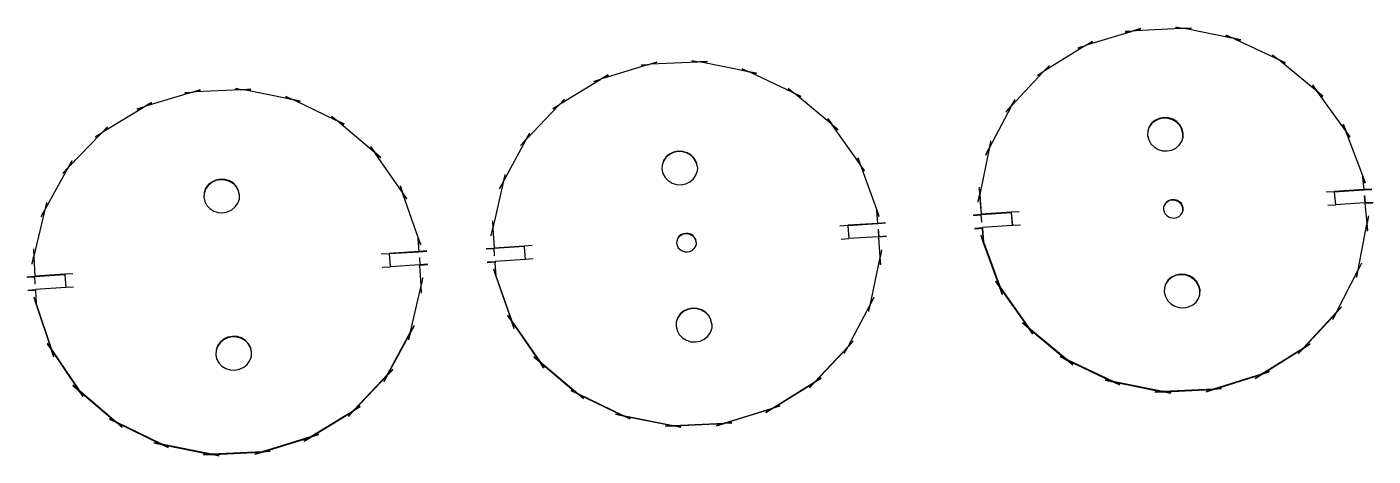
# Model space of a CAD drawing. Extents: x -159 to 748, y -238 to 404.
# Drawn here: x -66.7 to 249, y 296.9 to 397.5 of the extents above; entities that cross this region are included whole.
import ezdxf

# ---------------------------------------------------------------- set-up
doc = ezdxf.new("R2010")
doc.units = 0
doc.header["$MEASUREMENT"] = 0
doc.layers.get('0').update_dxf_attribs({"linetype": 'CONTINUOUS'})

msp = doc.modelspace()

# ---------------------------------------------------------------- linework, layer by layer
for p, q in [((192.17, 396.37), (182.05, 393.28)), ((190.88, 396.31), (192.17, 396.37)), ((190.93, 396.46), (192.77, 396.55)), ((192.77, 396.55), (192.17, 396.37)), ((194.52, 397.08), (192.77, 396.55)), ((193.33, 396.58), (192.77, 396.55)), ((203.86, 397.09), (193.33, 396.58)), ((194.47, 396.93), (193.33, 396.58)), ((202.67, 397.32), (203.86, 397.09)), ((202.72, 397.48), (204.54, 397.12)), ((204.54, 397.12), (203.86, 397.09)), ((206.38, 397.21), (204.54, 397.12)), ((205.17, 397), (204.54, 397.12)), ((206.33, 397.05), (205.17, 397)), ((215.47, 394.96), (205.17, 397)), ((214.42, 395.45), (215.47, 394.96)), ((214.48, 395.61), (216.15, 394.83)), ((216.15, 394.83), (215.47, 394.96)), ((217.96, 394.47), (216.15, 394.83)), ((216.76, 394.54), (216.15, 394.83)), ((181.18, 392.87), (172.12, 387.3)), ((179.85, 392.47), (181.18, 392.87)), ((179.89, 392.62), (181.64, 393.15)), ((181.64, 393.15), (181.18, 392.87)), ((183.16, 394.09), (181.64, 393.15)), ((182.05, 393.28), (181.64, 393.15)), ((183.12, 393.94), (182.05, 393.28)), ((217.91, 394.31), (216.76, 394.54)), ((226.24, 390.09), (216.76, 394.54)), ((78.86, 388.58), (68.37, 385.4)), ((77.4, 388.51), (78.86, 388.58)), ((77.42, 388.61), (79.26, 388.7)), ((79.26, 388.7), (78.86, 388.58)), ((81.01, 389.24), (79.26, 388.7)), ((79.65, 388.72), (79.26, 388.7)), ((90.61, 389.25), (79.65, 388.72)), ((81, 389.13), (79.65, 388.72)), ((89.22, 389.53), (90.61, 389.25)), ((89.24, 389.63), (91.05, 389.27)), ((91.05, 389.27), (90.61, 389.25)), ((92.89, 389.36), (91.05, 389.27)), ((91.46, 389.19), (91.05, 389.27)), ((92.87, 389.26), (91.46, 389.19)), ((102.22, 387.06), (91.46, 389.19)), ((173.08, 388.44), (171.88, 387.15)), ((173.04, 388.28), (172.12, 387.3)), ((225.35, 390.82), (226.24, 390.09)), ((225.41, 390.97), (226.81, 389.82)), ((226.81, 389.82), (226.24, 390.09)), ((228.48, 389.03), (226.81, 389.82)), ((227.34, 389.39), (226.81, 389.82)), ((228.43, 388.88), (227.34, 389.39)), ((235.4, 382.77), (227.34, 389.39)), ((66.31, 384.77), (68.06, 385.3)), ((68.06, 385.3), (67.73, 385.1)), ((69.6, 386.24), (68.06, 385.3)), ((68.37, 385.4), (68.06, 385.3)), ((69.59, 386.13), (68.37, 385.4)), ((100.95, 387.66), (102.22, 387.06)), ((100.97, 387.76), (102.63, 386.97)), ((102.63, 386.97), (102.22, 387.06)), ((104.44, 386.61), (102.63, 386.97)), ((103.02, 386.79), (102.63, 386.97)), ((104.42, 386.51), (103.02, 386.79)), ((112.9, 382.11), (103.02, 386.79)), ((171.59, 386.85), (164.25, 379.04)), ((170.31, 386.06), (171.59, 386.85)), ((170.35, 386.21), (171.88, 387.15)), ((171.88, 387.15), (171.59, 386.85)), ((172.12, 387.3), (171.88, 387.15)), ((-28.39, 382.01), (-38.52, 378.95)), ((-29.63, 382.11), (-27.78, 382.2)), ((-29.62, 381.95), (-28.39, 382.01)), ((-27.78, 382.2), (-28.39, 382.01)), ((-26.02, 382.73), (-27.78, 382.2)), ((-27.17, 382.23), (-27.78, 382.2)), ((-16.59, 382.74), (-27.17, 382.23)), ((-26.02, 382.57), (-27.17, 382.23)), ((-17.78, 383.13), (-15.97, 382.77)), ((-17.78, 382.97), (-16.59, 382.74)), ((-15.97, 382.77), (-16.59, 382.74)), ((-14.13, 382.86), (-15.97, 382.77)), ((-15.35, 382.64), (-15.97, 382.77)), ((-14.13, 382.7), (-15.35, 382.64)), ((-4.97, 380.57), (-15.35, 382.64)), ((67.73, 385.1), (58.41, 379.41)), ((66.3, 384.66), (67.73, 385.1)), ((111.82, 383.01), (112.9, 382.11)), ((111.84, 383.11), (113.23, 381.95)), ((113.23, 381.95), (112.9, 382.11)), ((114.89, 381.17), (113.23, 381.95)), ((113.54, 381.7), (113.23, 381.95)), ((234.72, 383.72), (235.4, 382.77)), ((234.78, 383.87), (235.83, 382.43)), ((235.83, 382.43), (235.4, 382.77)), ((237.24, 381.27), (235.83, 382.43)), ((236.19, 381.92), (235.83, 382.43)), ((-37.49, 379.73), (-39.04, 378.79)), ((-38.52, 378.95), (-39.04, 378.79)), ((-37.48, 379.57), (-38.52, 378.95)), ((-6.06, 381.25), (-4.42, 380.46)), ((-6.06, 381.09), (-4.97, 380.57)), ((-4.42, 380.46), (-4.97, 380.57)), ((-2.61, 380.1), (-4.42, 380.46)), ((-3.86, 380.2), (-4.42, 380.46)), ((-2.61, 379.95), (-3.86, 380.2)), ((5.7, 375.64), (-3.86, 380.2)), ((57.97, 379.05), (50.44, 371.17)), ((56.64, 378.24), (57.97, 379.05)), ((56.65, 378.35), (58.2, 379.29)), ((58.2, 379.29), (57.97, 379.05)), ((59.42, 380.57), (58.2, 379.29)), ((58.41, 379.41), (58.2, 379.29)), ((59.41, 380.47), (58.41, 379.41)), ((114.87, 381.07), (113.54, 381.7)), ((121.91, 374.74), (113.54, 381.7)), ((162.95, 377.66), (164.16, 378.95)), ((164.16, 378.95), (164.03, 378.7)), ((164.96, 380.48), (164.16, 378.95)), ((164.25, 379.04), (164.16, 378.95)), ((164.92, 380.33), (164.25, 379.04)), ((237.18, 381.11), (236.19, 381.92)), ((242.32, 373.48), (236.19, 381.92)), ((-39.56, 378.47), (-48.62, 372.99)), ((-40.8, 378.25), (-39.04, 378.79)), ((-40.79, 378.1), (-39.56, 378.47)), ((-39.04, 378.79), (-39.56, 378.47)), ((4.75, 376.59), (6.12, 375.43)), ((4.75, 376.44), (5.7, 375.64)), ((121.08, 375.9), (121.91, 374.74)), ((121.1, 376), (122.13, 374.55)), ((164.03, 378.7), (158.99, 369.08)), ((162.91, 377.51), (164.03, 378.7)), ((198.76, 375.87), (197.8, 375.41)), ((198.81, 376.02), (197.85, 375.56)), ((199.83, 376.08), (198.76, 375.87)), ((199.88, 376.23), (198.81, 376.02)), ((200.92, 376.02), (199.83, 376.08)), ((200.97, 376.17), (199.88, 376.23)), ((201.97, 375.7), (200.92, 376.02)), ((202.02, 375.85), (200.97, 376.17)), ((202.9, 375.14), (201.97, 375.7)), ((202.95, 375.29), (202.02, 375.85)), ((-50.56, 371.82), (-49.01, 372.76)), ((-49.01, 372.76), (-49.38, 372.37)), ((-47.76, 374.04), (-49.01, 372.76)), ((-48.62, 372.99), (-49.01, 372.76)), ((-47.75, 373.89), (-48.62, 372.99)), ((6.12, 375.43), (5.7, 375.64)), ((7.77, 374.65), (6.12, 375.43)), ((6.54, 375.08), (6.12, 375.43)), ((7.76, 374.5), (6.54, 375.08)), ((14.66, 368.23), (6.54, 375.08)), ((51.16, 372.6), (50.34, 371.06)), ((51.16, 372.5), (50.44, 371.17)), ((122.13, 374.55), (121.91, 374.74)), ((123.53, 373.39), (122.13, 374.55)), ((122.34, 374.26), (122.13, 374.55)), ((123.51, 373.29), (122.34, 374.26)), ((128.62, 365.41), (122.34, 374.26)), ((196.15, 373.05), (196.12, 372.03)), ((196.42, 373.87), (196.15, 373.05)), ((197, 374.73), (196.42, 373.87)), ((196.47, 374.03), (196.42, 373.87)), ((197.05, 374.88), (196.47, 374.03)), ((197.8, 375.41), (197, 374.73)), ((197.85, 375.56), (197.05, 374.88)), ((203.65, 374.37), (202.9, 375.14)), ((203.7, 374.52), (202.95, 375.29)), ((204.17, 373.46), (203.65, 374.37)), ((204.22, 373.61), (203.7, 374.52)), ((204.42, 372.45), (204.17, 373.46)), ((204.47, 372.61), (204.22, 373.61)), ((204.43, 371.58), (204.47, 372.61)), ((241.89, 374.63), (242.32, 373.48)), ((241.95, 374.79), (242.57, 373.14)), ((242.57, 373.14), (242.32, 373.48)), ((243.63, 371.69), (242.57, 373.14)), ((242.76, 372.65), (242.57, 373.14)), ((243.57, 371.54), (242.76, 372.65)), ((246.58, 362.59), (242.76, 372.65)), ((-49.38, 372.37), (-56.77, 364.75)), ((-50.55, 371.67), (-49.38, 372.37)), ((13.92, 369.46), (14.92, 368.01)), ((50.22, 370.85), (45.03, 361.17)), ((49.1, 369.68), (50.22, 370.85)), ((49.11, 369.78), (50.34, 371.06)), ((50.34, 371.06), (50.22, 370.85)), ((50.44, 371.17), (50.34, 371.06)), ((159.31, 370.62), (158.99, 369.08)), ((159.35, 370.77), (159.31, 370.62)), ((196.12, 372.03), (196.37, 371.03)), ((196.37, 371.03), (196.88, 370.11)), ((196.88, 370.11), (197.63, 369.34)), ((197.63, 369.34), (198.56, 368.78)), ((202.74, 369.07), (203.54, 369.75)), ((203.54, 369.75), (204.12, 370.61)), ((204.12, 370.61), (204.38, 371.43)), ((204.38, 371.43), (204.42, 372.45)), ((204.38, 371.43), (204.43, 371.58)), ((13.91, 369.31), (14.66, 368.23)), ((14.92, 368.01), (14.66, 368.23)), ((16.3, 366.85), (14.92, 368.01)), ((15.18, 367.64), (14.92, 368.01)), ((16.29, 366.7), (15.18, 367.64)), ((21.28, 358.86), (15.18, 367.64)), ((83.18, 366.89), (82.59, 366.03)), ((83.2, 366.99), (82.6, 366.13)), ((83.99, 367.57), (83.18, 366.89)), ((84.01, 367.67), (83.2, 366.99)), ((84.96, 368.03), (83.99, 367.57)), ((84.98, 368.13), (84.01, 367.67)), ((86.03, 368.24), (84.96, 368.03)), ((86.05, 368.34), (84.98, 368.13)), ((87.13, 368.18), (86.03, 368.24)), ((87.14, 368.28), (86.05, 368.34)), ((88.17, 367.86), (87.13, 368.18)), ((88.19, 367.96), (87.14, 368.28)), ((89.09, 367.3), (88.17, 367.86)), ((89.11, 367.4), (88.19, 367.96)), ((89.83, 366.53), (89.09, 367.3)), ((89.85, 366.63), (89.11, 367.4)), ((90.34, 365.61), (89.83, 366.53)), ((90.35, 365.71), (89.85, 366.63)), ((128.12, 366.79), (128.62, 365.41)), ((128.14, 366.89), (128.74, 365.24)), ((158.96, 368.93), (156.77, 358.21)), ((158.15, 367.39), (158.96, 368.93)), ((158.19, 367.54), (158.99, 369.08)), ((158.96, 368.93), (158.99, 369.08)), ((198.56, 368.78), (199.61, 368.46)), ((199.61, 368.46), (200.71, 368.4)), ((200.71, 368.4), (201.78, 368.61)), ((201.78, 368.61), (202.74, 369.07)), ((-57.21, 364.14), (-62.38, 354.77)), ((-58.24, 363.23), (-57, 364.52)), ((-58.23, 363.08), (-57.21, 364.14)), ((-57, 364.52), (-57.21, 364.14)), ((-56.15, 366.06), (-57, 364.52)), ((-56.77, 364.75), (-57, 364.52)), ((-56.13, 365.91), (-56.77, 364.75)), ((82.26, 365.06), (82.21, 364.13)), ((82.21, 364.13), (82.45, 363.12)), ((82.59, 366.03), (82.26, 365.06)), ((82.45, 363.12), (82.96, 362.21)), ((82.6, 366.13), (82.59, 366.03)), ((90.22, 362.7), (90.52, 363.58)), ((90.57, 364.61), (90.34, 365.61)), ((90.59, 364.71), (90.35, 365.71)), ((90.57, 364.61), (90.52, 363.58)), ((90.57, 364.61), (90.59, 364.71)), ((128.74, 365.24), (128.62, 365.41)), ((129.77, 363.79), (128.74, 365.24)), ((128.84, 364.98), (128.74, 365.24)), ((129.75, 363.69), (128.84, 364.98)), ((132.59, 354.67), (128.84, 364.98)), ((-24.17, 360.44), (-24.77, 359.58)), ((-24.16, 360.29), (-24.76, 359.43)), ((-23.34, 361.12), (-24.17, 360.44)), ((-23.34, 360.98), (-24.16, 360.29)), ((-22.36, 361.59), (-23.34, 361.12)), ((-22.36, 361.44), (-23.34, 360.98)), ((-21.29, 361.8), (-22.36, 361.59)), ((-21.28, 361.65), (-22.36, 361.44)), ((-20.19, 361.74), (-21.29, 361.8)), ((-20.19, 361.59), (-21.28, 361.65)), ((-19.15, 361.41), (-20.19, 361.74)), ((-19.15, 361.26), (-20.19, 361.59)), ((-18.24, 360.85), (-19.15, 361.41)), ((-18.23, 360.7), (-19.15, 361.26)), ((-17.51, 360.08), (-18.24, 360.85)), ((-17.51, 359.93), (-18.23, 360.7)), ((-17.02, 359.16), (-17.51, 360.08)), ((-17.02, 359.01), (-17.51, 359.93)), ((20.82, 360.34), (21.4, 358.69)), ((20.82, 360.19), (21.28, 358.86)), ((44.98, 361.03), (42.61, 350.29)), ((44.18, 359.53), (44.98, 361.03)), ((44.19, 359.63), (45.03, 361.17)), ((45.03, 361.17), (44.98, 361.03)), ((45.38, 362.77), (45.03, 361.17)), ((45.39, 362.87), (45.38, 362.77)), ((82.96, 362.21), (83.69, 361.44)), ((83.69, 361.44), (84.62, 360.87)), ((84.62, 360.87), (85.66, 360.55)), ((85.66, 360.55), (86.76, 360.49)), ((86.76, 360.49), (87.83, 360.7)), ((87.83, 360.7), (88.8, 361.16)), ((88.8, 361.16), (89.61, 361.85)), ((89.61, 361.85), (90.22, 362.7)), ((156.63, 359.94), (156.77, 358.21)), ((247.21, 360.94), (246.58, 362.59)), ((246.62, 362.18), (246.58, 362.59)), ((247.15, 360.79), (246.62, 362.18)), ((246.88, 359.35), (246.62, 362.18)), ((-25.11, 358.45), (-25.17, 357.58)), ((-25.17, 357.58), (-24.97, 356.57)), ((-24.77, 359.58), (-25.12, 358.6)), ((-25.12, 358.6), (-25.11, 358.45)), ((-24.76, 359.43), (-25.11, 358.45)), ((-17.21, 356.15), (-16.85, 357.13)), ((-16.8, 358.15), (-17.02, 359.16)), ((-16.81, 358.05), (-17.02, 359.01)), ((-16.85, 357.13), (-16.8, 358)), ((-16.81, 358.05), (-16.8, 358.15)), ((-16.8, 358), (-16.81, 358.05)), ((21.4, 358.69), (21.28, 358.86)), ((22.41, 357.24), (21.4, 358.69)), ((21.51, 358.38), (21.4, 358.69)), ((22.4, 357.09), (21.51, 358.38)), ((25.09, 348.09), (21.51, 358.38)), ((156.42, 356.52), (156.73, 358.03)), ((156.59, 359.8), (156.73, 358.07)), ((156.73, 358.07), (156.77, 358.21)), ((156.73, 358.07), (156.73, 358.03)), ((156.73, 358.03), (157.07, 353.57)), ((156.77, 358.21), (157.12, 353.58)), ((201.29, 356.75), (200.76, 356.5)), ((201.34, 356.9), (200.81, 356.65)), ((201.88, 356.86), (201.29, 356.75)), ((201.93, 357.01), (201.34, 356.9)), ((202.49, 356.82), (201.88, 356.86)), ((202.54, 356.97), (201.93, 357.01)), ((203.06, 356.64), (202.49, 356.82)), ((203.11, 356.79), (202.54, 356.97)), ((203.62, 356.48), (203.11, 356.79)), ((238.03, 358.79), (239.87, 358.9)), ((246.88, 359.35), (239.87, 358.9)), ((239.87, 358.9), (239.89, 358.76)), ((246.82, 359.2), (239.89, 358.76)), ((239.89, 358.76), (240.2, 355.78)), ((246.82, 359.2), (246.88, 359.35)), ((248.66, 359.32), (246.82, 359.2)), ((248.72, 359.47), (246.88, 359.35)), ((246.94, 357.81), (247.08, 356.22)), ((247, 357.96), (247.15, 356.23)), ((-62.54, 354.31), (-65.03, 343.71)), ((-63.32, 353.07), (-62.47, 354.61)), ((-63.31, 352.92), (-62.54, 354.31)), ((-62.47, 354.61), (-62.54, 354.31)), ((-62.07, 356.31), (-62.47, 354.61)), ((-62.38, 354.77), (-62.47, 354.61)), ((-62.05, 356.16), (-62.38, 354.77)), ((-24.97, 356.57), (-24.48, 355.65)), ((-24.48, 355.65), (-23.75, 354.88)), ((-23.75, 354.88), (-22.83, 354.31)), ((-22.83, 354.31), (-21.79, 353.99)), ((-21.79, 353.99), (-20.7, 353.93)), ((-20.7, 353.93), (-19.62, 354.14)), ((-19.62, 354.14), (-18.64, 354.6)), ((-18.64, 354.6), (-17.82, 355.29)), ((-17.82, 355.29), (-17.21, 356.15)), ((133.19, 353.02), (132.59, 354.67)), ((132.6, 354.47), (132.59, 354.67)), ((133.17, 352.92), (132.6, 354.47)), ((132.83, 351.43), (132.6, 354.47)), ((155.28, 353.46), (157.07, 353.57)), ((156.38, 356.37), (156.42, 356.52)), ((157.07, 353.57), (157.12, 353.58)), ((157.07, 353.57), (157.08, 353.43)), ((157.08, 353.43), (157.12, 353.58)), ((164.14, 354.03), (157.12, 353.58)), ((157.13, 353.43), (157.12, 353.58)), ((164.1, 353.88), (157.13, 353.43)), ((164.1, 353.88), (164.14, 354.03)), ((164.1, 353.88), (164.39, 350.9)), ((165.98, 354.15), (164.14, 354.03)), ((164.14, 354.03), (164.44, 350.9)), ((199.87, 355.26), (199.85, 354.7)), ((199.85, 354.7), (199.98, 354.14)), ((200, 355.65), (199.87, 355.26)), ((199.98, 354.14), (200.27, 353.63)), ((200.32, 356.12), (200, 355.65)), ((200.05, 355.8), (200, 355.65)), ((200.37, 356.27), (200.05, 355.8)), ((200.27, 353.63), (200.68, 353.21)), ((200.76, 356.5), (200.32, 356.12)), ((200.81, 356.65), (200.37, 356.27)), ((203.57, 356.33), (203.06, 356.64)), ((203.99, 355.91), (203.57, 356.33)), ((204.04, 356.05), (203.62, 356.48)), ((203.93, 353.42), (204.25, 353.89)), ((204.27, 355.4), (203.99, 355.91)), ((204.32, 355.55), (204.04, 356.05)), ((204.25, 353.89), (204.38, 354.28)), ((204.4, 354.84), (204.27, 355.4)), ((204.45, 354.99), (204.32, 355.55)), ((204.38, 354.28), (204.4, 354.84)), ((204.38, 354.28), (204.43, 354.43)), ((204.43, 354.43), (204.45, 354.99)), ((238.36, 355.66), (240.2, 355.78)), ((247.08, 356.22), (240.2, 355.78)), ((247.15, 356.23), (247.08, 356.22)), ((248.99, 356.34), (247.15, 356.23)), ((247.17, 356.08), (247.15, 356.23)), ((248.93, 356.2), (247.17, 356.08)), ((247.57, 351.59), (247.17, 356.08)), ((42.5, 352.02), (42.5, 351.92)), ((42.5, 351.92), (42.61, 350.29)), ((123.97, 350.86), (125.81, 350.98)), ((132.83, 351.43), (125.81, 350.98)), ((125.81, 350.98), (125.82, 350.88)), ((132.81, 351.33), (125.82, 350.88)), ((125.82, 350.88), (126.09, 347.85)), ((134.65, 351.45), (132.81, 351.33)), ((132.81, 351.33), (132.83, 351.43)), ((134.67, 351.55), (132.83, 351.43)), ((155.24, 353.31), (157.08, 353.43)), ((155.58, 350.33), (157.42, 350.45)), ((157.22, 351.7), (157.08, 353.43)), ((157.13, 353.43), (157.08, 353.43)), ((157.26, 351.85), (157.13, 353.43)), ((157.38, 350.3), (157.42, 350.45)), ((164.39, 350.9), (157.42, 350.45)), ((164.44, 350.9), (164.39, 350.9)), ((166.28, 351.02), (164.44, 350.9)), ((200.68, 353.21), (201.19, 352.89)), ((201.19, 352.89), (201.77, 352.71)), ((201.77, 352.71), (202.37, 352.68)), ((202.37, 352.68), (202.96, 352.79)), ((202.96, 352.79), (203.49, 353.04)), ((203.49, 353.04), (203.93, 353.42)), ((245.47, 340.55), (247.53, 351.21)), ((247.53, 351.21), (247.58, 351.47)), ((247.67, 349.59), (247.53, 351.21)), ((247.84, 353.02), (247.57, 351.59)), ((247.58, 351.47), (247.57, 351.59)), ((247.91, 353.17), (247.58, 351.47)), ((247.73, 349.74), (247.58, 351.47)), ((25.67, 346.44), (25.09, 348.09)), ((25.1, 347.89), (25.09, 348.09)), ((25.66, 346.3), (25.1, 347.89)), ((25.29, 344.85), (25.1, 347.89)), ((42.23, 348.59), (42.6, 350.19)), ((42.23, 348.49), (42.23, 348.59)), ((42.6, 350.24), (42.61, 350.29)), ((42.6, 350.24), (42.6, 350.19)), ((42.6, 350.19), (42.88, 345.64)), ((85.7, 347.23), (85.67, 346.76)), ((85.88, 347.77), (85.7, 347.23)), ((86.21, 348.24), (85.88, 347.77)), ((85.9, 347.86), (85.88, 347.77)), ((86.23, 348.34), (85.9, 347.86)), ((86.66, 348.62), (86.21, 348.24)), ((86.67, 348.71), (86.23, 348.34)), ((87.2, 348.87), (86.66, 348.62)), ((87.21, 348.97), (86.67, 348.71)), ((87.79, 348.98), (87.2, 348.87)), ((87.8, 349.08), (87.21, 348.97)), ((88.39, 348.94), (87.79, 348.98)), ((88.41, 349.04), (87.8, 349.08)), ((88.97, 348.76), (88.39, 348.94)), ((88.98, 348.86), (88.41, 349.04)), ((89.47, 348.45), (88.97, 348.76)), ((89.49, 348.55), (88.98, 348.86)), ((89.88, 348.02), (89.47, 348.45)), ((89.89, 348.12), (89.49, 348.55)), ((90.15, 347.52), (89.88, 348.02)), ((90.17, 347.61), (89.89, 348.12)), ((90.28, 346.96), (90.15, 347.52)), ((90.29, 347.06), (90.17, 347.61)), ((124.25, 347.73), (126.09, 347.85)), ((133.03, 348.29), (126.09, 347.85)), ((132.91, 349.93), (133.03, 348.29)), ((132.93, 350.03), (133.06, 348.29)), ((133.06, 348.29), (133.03, 348.29)), ((134.9, 348.41), (133.06, 348.29)), ((134.87, 348.31), (133.06, 348.2)), ((133.06, 348.2), (133.06, 348.29)), ((133.41, 343.53), (133.06, 348.2)), ((133.1, 348.2), (133.06, 348.2)), ((155.54, 350.18), (157.38, 350.3)), ((156.98, 348.59), (157.58, 346.94)), ((157.02, 348.74), (157.56, 347.26)), ((157.38, 350.3), (157.32, 350.3)), ((157.32, 350.3), (157.34, 350.09)), ((157.34, 350.09), (157.38, 350.23)), ((157.34, 350.09), (157.56, 347.26)), ((157.38, 350.3), (157.38, 350.23)), ((157.38, 350.23), (157.62, 347.09)), ((157.56, 347.26), (157.58, 346.94)), ((157.56, 347.26), (157.62, 347.09)), ((-65.12, 345.44), (-65.1, 345.29)), ((-65.1, 345.29), (-65.03, 343.71)), ((16.41, 344.28), (18.25, 344.4)), ((25.29, 344.85), (18.25, 344.4)), ((18.25, 344.4), (18.26, 344.25)), ((25.28, 344.7), (18.26, 344.25)), ((18.26, 344.25), (18.47, 341.26)), ((25.28, 344.7), (25.29, 344.85)), ((27.13, 344.82), (25.28, 344.7)), ((27.13, 344.97), (25.29, 344.85)), ((41.04, 345.42), (42.89, 345.54)), ((41.05, 345.52), (42.88, 345.64)), ((49.93, 346.09), (42.88, 345.64)), ((42.88, 345.64), (42.89, 345.54)), ((49.92, 345.99), (42.89, 345.54)), ((43, 343.91), (42.89, 345.54)), ((49.92, 345.99), (49.93, 346.09)), ((49.92, 345.99), (50.18, 342.96)), ((51.77, 346.21), (49.93, 346.09)), ((85.67, 346.76), (85.81, 346.2)), ((85.81, 346.2), (86.08, 345.69)), ((86.08, 345.69), (86.49, 345.27)), ((86.49, 345.27), (86.99, 344.95)), ((86.99, 344.95), (87.57, 344.77)), ((87.57, 344.77), (88.17, 344.74)), ((88.17, 344.74), (88.76, 344.85)), ((88.76, 344.85), (89.3, 345.1)), ((89.3, 345.1), (89.75, 345.48)), ((89.75, 345.48), (90.09, 345.95)), ((90.09, 345.95), (90.25, 346.39)), ((90.28, 346.96), (90.25, 346.39)), ((90.28, 346.96), (90.29, 347.06)), ((133.74, 345.13), (133.41, 343.53)), ((133.76, 345.23), (133.74, 345.13)), ((157.58, 346.94), (157.62, 347.09)), ((157.58, 346.94), (161.33, 336.72)), ((157.62, 347.09), (161.52, 336.45)), ((-65.44, 342.01), (-65.03, 343.71)), ((-65.42, 341.86), (-65.03, 343.53)), ((-65.03, 343.71), (-65.03, 343.53)), ((-65.03, 343.53), (-64.83, 339.05)), ((16.65, 341.14), (18.47, 341.26)), ((25.47, 341.71), (18.47, 341.26)), ((25.36, 343.44), (25.36, 343.3)), ((25.36, 343.3), (25.47, 341.71)), ((27.31, 341.83), (25.47, 341.71)), ((25.47, 341.71), (25.48, 341.57)), ((27.3, 341.68), (25.48, 341.57)), ((25.75, 336.93), (25.48, 341.57)), ((25.52, 341.57), (25.48, 341.57)), ((41.29, 342.29), (43.12, 342.41)), ((41.3, 342.39), (43.14, 342.5)), ((42.99, 343.81), (43, 343.91)), ((43.12, 342.41), (43.08, 342.4)), ((43.08, 342.4), (43.09, 342.29)), ((43.09, 342.19), (43.1, 342.29)), ((43.09, 342.19), (43.28, 339.13)), ((43.12, 342.41), (43.1, 342.29)), ((43.14, 342.5), (43.12, 342.41)), ((50.18, 342.96), (43.14, 342.5)), ((52.02, 343.08), (50.18, 342.96)), ((131.13, 332.59), (133.39, 343.42)), ((133.41, 343.53), (133.39, 343.42)), ((133.51, 341.7), (133.39, 343.42)), ((133.53, 341.79), (133.41, 343.53)), ((246.2, 341.95), (245.47, 340.55)), ((246.26, 342.1), (246.2, 341.95)), ((-66.67, 338.93), (-64.83, 339.05)), ((-66.65, 338.79), (-64.81, 338.91)), ((-57.78, 339.5), (-64.83, 339.05)), ((-64.81, 338.91), (-64.83, 339.05)), ((-57.77, 339.36), (-64.81, 338.91)), ((-64.75, 337.31), (-64.81, 338.91)), ((-55.93, 339.62), (-57.78, 339.5)), ((-57.78, 339.5), (-57.77, 339.36)), ((-57.77, 339.36), (-57.57, 336.36)), ((26.12, 338.49), (25.75, 336.93)), ((26.13, 338.63), (26.12, 338.49)), ((42.7, 340.69), (43.28, 339.04)), ((42.71, 340.79), (43.28, 339.13)), ((43.28, 339.13), (43.28, 339.04)), ((43.28, 339.13), (47.03, 328.48)), ((43.28, 339.04), (46.95, 328.6)), ((160.45, 337.77), (161.48, 336.31)), ((160.49, 337.91), (161.33, 336.72)), ((200.91, 338.02), (200.34, 337.17)), ((200.96, 338.17), (200.38, 337.3)), ((201.71, 338.71), (200.91, 338.02)), ((201.76, 338.85), (200.96, 338.17)), ((202.68, 339.18), (201.71, 338.71)), ((202.73, 339.32), (201.76, 338.85)), ((203.75, 339.38), (202.68, 339.18)), ((203.8, 339.53), (202.73, 339.32)), ((204.85, 339.33), (203.75, 339.38)), ((204.9, 339.47), (203.8, 339.53)), ((205.91, 339), (204.85, 339.33)), ((205.96, 339.14), (204.9, 339.47)), ((206.84, 338.43), (205.91, 339)), ((206.89, 338.58), (205.96, 339.14)), ((207.59, 337.66), (206.84, 338.43)), ((207.65, 337.8), (206.89, 338.58)), ((208.17, 336.88), (207.65, 337.8)), ((240.4, 330.58), (245.41, 340.41)), ((245.08, 338.71), (245.41, 340.41)), ((245.15, 338.85), (245.47, 340.51)), ((245.41, 340.41), (245.47, 340.51)), ((245.47, 340.51), (245.47, 340.55)), ((-66.47, 335.79), (-64.63, 335.91)), ((-66.45, 335.65), (-64.66, 335.76)), ((-64.73, 337.17), (-64.75, 337.31)), ((-64.66, 335.76), (-64.67, 335.69)), ((-64.67, 335.69), (-64.53, 332.53)), ((-64.63, 335.91), (-64.66, 335.76)), ((-64.66, 335.76), (-64.66, 335.69)), ((-57.57, 336.36), (-64.63, 335.91)), ((-55.73, 336.48), (-57.57, 336.36)), ((23.3, 325.97), (25.74, 336.79)), ((25.74, 336.79), (25.75, 336.84)), ((25.85, 335.2), (25.74, 336.79)), ((25.75, 336.84), (25.75, 336.93)), ((25.84, 335.05), (25.85, 335.2)), ((161.33, 336.72), (161.48, 336.31)), ((161.33, 336.72), (161.52, 336.45)), ((161.48, 336.31), (161.52, 336.45)), ((162.09, 334.66), (161.48, 336.31)), ((161.48, 336.31), (161.68, 336.04)), ((161.52, 336.45), (168.22, 327.05)), ((161.68, 336.04), (161.52, 336.45)), ((162.13, 334.8), (161.68, 336.04)), ((161.68, 336.04), (167.86, 327.34)), ((200.06, 336.32), (200.03, 335.28)), ((200.03, 335.28), (200.28, 334.27)), ((200.34, 337.17), (200.06, 336.32)), ((200.38, 337.3), (200.34, 337.17)), ((208.11, 336.74), (207.59, 337.66)), ((208.06, 333.85), (208.33, 334.69)), ((208.37, 335.72), (208.11, 336.74)), ((208.42, 335.87), (208.17, 336.88)), ((208.33, 334.69), (208.37, 335.72)), ((208.33, 334.69), (208.39, 334.83)), ((208.39, 334.83), (208.42, 335.87)), ((-65.08, 334.19), (-64.53, 332.53)), ((-65.06, 334.04), (-64.51, 332.39)), ((-64.53, 332.53), (-60.94, 321.86)), ((-64.51, 332.39), (-64.53, 332.53)), ((-64.51, 332.39), (-61.01, 321.95)), ((89.38, 331.47), (88.31, 331.26)), ((89.4, 331.56), (88.32, 331.35)), ((90.48, 331.41), (89.38, 331.47)), ((90.5, 331.5), (89.4, 331.56)), ((91.55, 331.18), (90.5, 331.5)), ((125.89, 322.59), (131.11, 332.49)), ((130.77, 330.89), (131.11, 332.49)), ((131.11, 332.49), (131.13, 332.59)), ((131.92, 334.04), (131.13, 332.59)), ((131.94, 334.14), (131.92, 334.04)), ((200.28, 334.27), (200.8, 333.34)), ((200.8, 333.34), (201.55, 332.57)), ((201.55, 332.57), (202.49, 332)), ((202.49, 332), (203.54, 331.68)), ((203.54, 331.68), (204.64, 331.62)), ((204.64, 331.62), (205.72, 331.83)), ((205.72, 331.83), (206.69, 332.29)), ((206.69, 332.29), (207.49, 332.98)), ((207.49, 332.98), (208.06, 333.85)), ((241.53, 331.73), (240.34, 330.44)), ((241.59, 331.87), (240.4, 330.58)), ((46.01, 329.94), (46.95, 328.6)), ((46.01, 329.84), (47.02, 328.38)), ((46.95, 328.6), (47.02, 328.38)), ((46.95, 328.6), (47.03, 328.48)), ((47.02, 328.38), (47.03, 328.48)), ((47.6, 326.73), (47.02, 328.38)), ((47.02, 328.38), (47.1, 328.27)), ((47.03, 328.48), (53.58, 319.06)), ((47.1, 328.27), (47.03, 328.48)), ((85.92, 329.23), (85.59, 328.25)), ((86.52, 330.1), (85.92, 329.23)), ((85.94, 329.33), (85.92, 329.23)), ((86.53, 330.2), (85.94, 329.33)), ((87.33, 330.79), (86.52, 330.1)), ((87.35, 330.89), (86.53, 330.2)), ((88.31, 331.26), (87.33, 330.79)), ((88.32, 331.35), (87.35, 330.89)), ((91.53, 331.08), (90.48, 331.41)), ((92.46, 330.51), (91.53, 331.08)), ((92.48, 330.61), (91.55, 331.18)), ((93.2, 329.74), (92.46, 330.51)), ((93.22, 329.83), (92.48, 330.61)), ((93.71, 328.81), (93.2, 329.74)), ((93.73, 328.91), (93.22, 329.83)), ((93.95, 327.79), (93.71, 328.81)), ((93.96, 327.89), (93.73, 328.91)), ((130.75, 330.79), (130.77, 330.89)), ((232.7, 322.24), (240.4, 330.58)), ((232.87, 322.35), (240.31, 330.41)), ((239.55, 328.89), (239.61, 329.03)), ((239.61, 329.03), (240.31, 330.41)), ((240.31, 330.41), (240.34, 330.44)), ((240.34, 330.44), (240.4, 330.58)), ((17.91, 315.96), (23.3, 325.97)), ((18.07, 316.13), (23.25, 325.75)), ((22.92, 324.27), (23.25, 325.75)), ((23.25, 325.75), (23.3, 325.83)), ((24.14, 327.52), (23.3, 325.97)), ((24.13, 327.38), (23.3, 325.83)), ((23.3, 325.83), (23.3, 325.97)), ((47.61, 326.82), (47.1, 328.27)), ((47.1, 328.27), (53.4, 319.21)), ((85.59, 328.25), (85.54, 327.31)), ((85.54, 327.31), (85.79, 326.29)), ((85.79, 326.29), (86.29, 325.36)), ((86.29, 325.36), (87.04, 324.59)), ((92.98, 325), (93.59, 325.86)), ((93.59, 325.86), (93.9, 326.76)), ((93.95, 327.79), (93.9, 326.76)), ((93.95, 327.79), (93.96, 327.89)), ((166.77, 328.07), (168.17, 326.91)), ((166.82, 328.22), (167.86, 327.34)), ((167.86, 327.34), (168.17, 326.91)), ((167.86, 327.34), (168.22, 327.05)), ((168.17, 326.91), (168.22, 327.05)), ((169.21, 325.45), (168.17, 326.91)), ((168.17, 326.91), (168.52, 326.62)), ((168.22, 327.05), (177.25, 319.53)), ((168.52, 326.62), (168.22, 327.05)), ((169.25, 325.59), (168.52, 326.62)), ((168.52, 326.62), (176.75, 319.76)), ((-61.94, 323.32), (-61.01, 321.95)), ((-61.92, 323.18), (-60.93, 321.72)), ((-21.98, 322.71), (-22.33, 321.72)), ((-21.98, 322.57), (-22.33, 321.58)), ((-21.37, 323.58), (-21.98, 322.71)), ((-21.37, 323.44), (-21.98, 322.57)), ((-20.55, 324.27), (-21.37, 323.58)), ((-20.54, 324.13), (-21.37, 323.44)), ((-19.56, 324.73), (-20.55, 324.27)), ((-19.56, 324.59), (-20.54, 324.13)), ((-18.48, 324.94), (-19.56, 324.73)), ((-18.48, 324.8), (-19.56, 324.59)), ((-17.38, 324.88), (-18.48, 324.94)), ((-17.38, 324.74), (-18.48, 324.8)), ((-16.34, 324.56), (-17.38, 324.88)), ((-16.33, 324.42), (-17.38, 324.74)), ((-15.42, 323.99), (-16.34, 324.56)), ((-15.41, 323.85), (-16.33, 324.42)), ((-14.69, 323.21), (-15.42, 323.99)), ((-14.68, 323.07), (-15.41, 323.85)), ((-14.19, 322.28), (-14.69, 323.21)), ((-14.19, 322.14), (-14.68, 323.07)), ((-13.97, 321.27), (-14.19, 322.28)), ((-13.98, 321.17), (-14.19, 322.14)), ((22.92, 324.13), (22.92, 324.27)), ((87.04, 324.59), (87.96, 324.02)), ((87.96, 324.02), (89.01, 323.69)), ((89.01, 323.69), (90.11, 323.63)), ((90.11, 323.63), (91.19, 323.84)), ((91.19, 323.84), (92.17, 324.31)), ((92.17, 324.31), (92.98, 325)), ((118.05, 314.24), (125.89, 322.59)), ((118.21, 314.34), (125.81, 322.43)), ((125.08, 321.04), (125.81, 322.43)), ((125.81, 322.43), (125.87, 322.5)), ((127.08, 323.79), (125.87, 322.5)), ((125.87, 322.5), (125.89, 322.59)), ((127.11, 323.89), (125.89, 322.59)), ((222.88, 316.12), (232.7, 322.24)), ((223.22, 316.23), (232.47, 322)), ((231.44, 320.81), (232.64, 322.1)), ((231.5, 320.95), (232.47, 322)), ((232.47, 322), (232.7, 322.24)), ((232.47, 322), (232.64, 322.1)), ((234.16, 323.05), (232.64, 322.1)), ((232.64, 322.1), (232.87, 322.35)), ((232.64, 322.1), (232.7, 322.24)), ((232.87, 322.35), (232.7, 322.24)), ((234.22, 323.19), (232.87, 322.35)), ((-61.01, 321.95), (-60.93, 321.72)), ((-61.01, 321.95), (-60.94, 321.86)), ((-60.94, 321.86), (-54.53, 312.42)), ((-60.93, 321.72), (-60.94, 321.86)), ((-60.86, 321.62), (-60.94, 321.86)), ((-60.37, 320.06), (-60.93, 321.72)), ((-60.93, 321.72), (-60.86, 321.62)), ((-60.39, 320.2), (-60.86, 321.62)), ((-60.86, 321.62), (-54.72, 312.58)), ((-22.39, 320.54), (-22.2, 319.66)), ((-22.33, 321.58), (-22.38, 320.68)), ((-22.38, 320.68), (-22.2, 319.66)), ((-22.33, 321.72), (-22.33, 321.58)), ((-22.2, 319.66), (-21.69, 318.73)), ((-14.99, 318.37), (-14.39, 319.24)), ((-14.39, 319.24), (-14.02, 320.23)), ((-14.02, 320.23), (-13.97, 321.13)), ((-13.98, 321.17), (-13.97, 321.27)), ((-13.97, 321.13), (-13.98, 321.17)), ((52.19, 320.13), (53.57, 318.96)), ((52.2, 320.22), (53.4, 319.21)), ((53.4, 319.21), (53.58, 319.06)), ((53.4, 319.21), (53.57, 318.96)), ((53.57, 318.96), (53.58, 319.06)), ((54.58, 317.5), (53.57, 318.96)), ((53.57, 318.96), (53.75, 318.81)), ((53.58, 319.06), (62.5, 311.52)), ((53.75, 318.81), (53.58, 319.06)), ((125.06, 320.95), (125.08, 321.04)), ((175.54, 320.18), (177.2, 319.39)), ((175.58, 320.32), (176.75, 319.76)), ((176.75, 319.76), (177.2, 319.39)), ((176.75, 319.76), (177.25, 319.53)), ((177.2, 319.39), (177.25, 319.53)), ((178.6, 318.22), (177.2, 319.39)), ((177.2, 319.39), (177.7, 319.15)), ((177.25, 319.53), (188, 314.41)), ((177.7, 319.15), (177.25, 319.53)), ((178.65, 318.36), (177.7, 319.15)), ((177.7, 319.15), (187.41, 314.53)), ((-21.69, 318.73), (-20.95, 317.96)), ((-20.95, 317.96), (-20.03, 317.39)), ((-20.03, 317.39), (-18.99, 317.06)), ((-18.99, 317.06), (-17.89, 317)), ((-17.89, 317), (-16.8, 317.21)), ((-16.8, 317.21), (-15.82, 317.68)), ((-15.82, 317.68), (-14.99, 318.37)), ((9.94, 307.59), (17.91, 315.96)), ((17.07, 314.27), (17.91, 315.82)), ((17.75, 315.65), (17.91, 315.96)), ((17.75, 315.65), (17.91, 315.82)), ((19.14, 317.11), (17.91, 315.82)), ((17.91, 315.82), (18.07, 316.13)), ((18.07, 316.13), (17.91, 315.96)), ((17.91, 315.82), (17.91, 315.96)), ((19.15, 317.25), (18.07, 316.13)), ((54.59, 317.59), (53.75, 318.81)), ((53.75, 318.81), (62.22, 311.65)), ((211.64, 312.65), (222.88, 316.12)), ((212.11, 312.67), (222.5, 315.88)), ((221.31, 315.04), (222.83, 315.98)), ((221.36, 315.17), (222.5, 315.88)), ((222.5, 315.88), (222.88, 316.12)), ((222.5, 315.88), (222.83, 315.98)), ((224.57, 316.52), (222.83, 315.98)), ((222.83, 315.98), (223.22, 316.23)), ((222.83, 315.98), (222.88, 316.12)), ((223.22, 316.23), (222.88, 316.12)), ((224.62, 316.66), (223.22, 316.23)), ((-55.89, 313.58), (-54.72, 312.58)), ((-55.88, 313.44), (-54.51, 312.28)), ((-54.72, 312.58), (-54.51, 312.28)), ((-54.72, 312.58), (-54.53, 312.42)), ((10.24, 307.78), (17.75, 315.65)), ((17.08, 314.41), (17.75, 315.65)), ((108.13, 308.11), (118.05, 314.24)), ((108.39, 308.18), (117.87, 314.05)), ((116.81, 312.85), (118.03, 314.15)), ((116.83, 312.94), (117.87, 314.05)), ((117.87, 314.05), (118.05, 314.24)), ((117.87, 314.05), (118.03, 314.15)), ((119.56, 315.09), (118.03, 314.15)), ((118.03, 314.15), (118.21, 314.34)), ((118.03, 314.15), (118.05, 314.24)), ((118.21, 314.34), (118.05, 314.24)), ((119.58, 315.19), (118.21, 314.34)), ((186.14, 314.64), (187.95, 314.28)), ((186.18, 314.78), (187.41, 314.53)), ((187.41, 314.53), (187.95, 314.28)), ((187.41, 314.53), (188, 314.41)), ((187.95, 314.28), (188, 314.41)), ((189.62, 313.48), (187.95, 314.28)), ((187.95, 314.28), (188.54, 314.16)), ((188, 314.41), (199.73, 312.07)), ((188.54, 314.16), (188, 314.41)), ((189.67, 313.62), (188.54, 314.16)), ((188.54, 314.16), (199.14, 312.04)), ((199.73, 312.07), (211.64, 312.65)), ((209.84, 311.97), (211.58, 312.51)), ((211.12, 312.49), (211.64, 312.65)), ((211.12, 312.49), (211.58, 312.51)), ((211.58, 312.51), (212.11, 312.67)), ((211.58, 312.51), (211.64, 312.65)), ((213.43, 312.6), (211.58, 312.51)), ((212.11, 312.67), (211.64, 312.65)), ((213.48, 312.74), (212.11, 312.67)), ((-54.53, 312.42), (-45.71, 304.86)), ((-54.51, 312.28), (-54.53, 312.42)), ((-54.32, 312.11), (-54.53, 312.42)), ((-53.52, 310.81), (-54.51, 312.28)), ((-54.51, 312.28), (-54.32, 312.11)), ((-53.53, 310.95), (-54.32, 312.11)), ((-54.32, 312.11), (-46.05, 305.03)), ((60.84, 312.22), (62.49, 311.43)), ((60.85, 312.31), (62.22, 311.65)), ((62.22, 311.65), (62.5, 311.52)), ((62.22, 311.65), (62.49, 311.43)), ((62.49, 311.43), (62.5, 311.52)), ((63.87, 310.26), (62.49, 311.43)), ((62.49, 311.43), (62.76, 311.29)), ((62.5, 311.52), (73.18, 306.39)), ((62.76, 311.29), (62.5, 311.52)), ((63.88, 310.35), (62.76, 311.29)), ((62.76, 311.29), (72.83, 306.46)), ((197.84, 311.84), (199.68, 311.93)), ((197.89, 311.98), (199.14, 312.04)), ((199.14, 312.04), (199.73, 312.07)), ((199.14, 312.04), (199.68, 311.93)), ((199.68, 311.93), (199.73, 312.07)), ((199.68, 311.93), (200.28, 311.96)), ((201.5, 311.56), (199.68, 311.93)), ((200.28, 311.96), (199.73, 312.07)), ((200.28, 311.96), (211.12, 312.49)), ((201.55, 311.7), (200.28, 311.96)), ((209.9, 312.11), (211.12, 312.49)), ((-0.08, 301.44), (9.94, 307.59)), ((0.36, 301.58), (9.62, 307.26)), ((8.7, 306.16), (9.93, 307.45)), ((8.7, 306.29), (9.62, 307.26)), ((9.62, 307.26), (9.94, 307.59)), ((9.62, 307.26), (9.93, 307.45)), ((11.48, 308.4), (9.93, 307.45)), ((9.93, 307.45), (10.24, 307.78)), ((9.93, 307.45), (9.94, 307.59)), ((10.24, 307.78), (9.94, 307.59)), ((11.48, 308.54), (10.24, 307.78)), ((71.36, 306.67), (73.17, 306.3)), ((71.37, 306.76), (72.83, 306.46)), ((72.83, 306.46), (73.18, 306.39)), ((72.83, 306.46), (73.17, 306.3)), ((73.17, 306.3), (73.18, 306.39)), ((74.82, 305.51), (73.17, 306.3)), ((73.17, 306.3), (73.52, 306.23)), ((73.18, 306.39), (84.89, 304.04)), ((73.52, 306.23), (73.18, 306.39)), ((74.84, 305.6), (73.52, 306.23)), ((73.52, 306.23), (84.52, 304.02)), ((96.82, 304.62), (108.13, 308.11)), ((97.15, 304.64), (107.85, 307.93)), ((106.58, 307.06), (108.11, 308.01)), ((106.59, 307.16), (107.85, 307.93)), ((107.85, 307.93), (108.13, 308.11)), ((107.85, 307.93), (108.11, 308.01)), ((109.86, 308.55), (108.11, 308.01)), ((108.11, 308.01), (108.39, 308.18)), ((108.11, 308.01), (108.13, 308.11)), ((108.39, 308.18), (108.13, 308.11)), ((109.88, 308.64), (108.39, 308.18)), ((-47.35, 305.66), (-46.05, 305.03)), ((-47.34, 305.52), (-45.7, 304.73)), ((-46.05, 305.03), (-45.7, 304.73)), ((-46.05, 305.03), (-45.71, 304.86)), ((-45.71, 304.86), (-35.09, 299.73)), ((-45.7, 304.73), (-45.71, 304.86)), ((-45.36, 304.56), (-45.71, 304.86)), ((-44.33, 303.56), (-45.7, 304.73)), ((-45.7, 304.73), (-45.36, 304.56)), ((-44.35, 303.69), (-45.36, 304.56)), ((-45.36, 304.56), (-35.56, 299.82)), ((83.03, 303.86), (84.88, 303.95)), ((83.05, 303.95), (84.52, 304.02)), ((84.52, 304.02), (84.89, 304.04)), ((84.52, 304.02), (84.88, 303.95)), ((84.88, 303.95), (84.89, 304.04)), ((84.88, 303.95), (85.25, 303.97)), ((86.69, 303.58), (84.88, 303.95)), ((84.89, 304.04), (96.82, 304.62)), ((85.25, 303.97), (84.89, 304.04)), ((85.25, 303.97), (96.47, 304.52)), ((86.7, 303.68), (85.25, 303.97)), ((95.05, 303.99), (96.8, 304.53)), ((95.07, 304.09), (96.47, 304.52)), ((96.47, 304.52), (96.82, 304.62)), ((96.47, 304.52), (96.8, 304.53)), ((96.8, 304.53), (97.15, 304.64)), ((98.64, 304.62), (96.8, 304.53)), ((96.8, 304.53), (96.82, 304.62)), ((97.15, 304.64), (96.82, 304.62)), ((98.66, 304.71), (97.15, 304.64)), ((-36.9, 300.09), (-35.56, 299.82)), ((-36.89, 299.96), (-35.08, 299.59)), ((-11.46, 297.96), (-0.08, 301.44)), ((-10.93, 297.98), (-0.53, 301.17)), ((-1.63, 300.36), (-0.08, 301.31)), ((-1.63, 300.49), (-0.53, 301.17)), ((-0.53, 301.17), (-0.08, 301.44)), ((-0.53, 301.17), (-0.08, 301.31)), ((1.67, 301.85), (-0.08, 301.31)), ((-0.08, 301.31), (0.36, 301.58)), ((0.36, 301.58), (-0.08, 301.44)), ((-0.08, 301.31), (-0.08, 301.44)), ((1.67, 301.98), (0.36, 301.58)), ((-35.56, 299.82), (-35.08, 299.59)), ((-35.56, 299.82), (-35.09, 299.73)), ((-35.09, 299.73), (-23.41, 297.37)), ((-35.08, 299.59), (-35.09, 299.73)), ((-34.62, 299.5), (-35.09, 299.73)), ((-33.44, 298.8), (-35.08, 299.59)), ((-35.08, 299.59), (-34.62, 299.5)), ((-33.45, 298.93), (-34.62, 299.5)), ((-34.62, 299.5), (-23.94, 297.34)), ((-25.25, 297.28), (-23.94, 297.34)), ((-25.24, 297.15), (-23.4, 297.24)), ((-23.94, 297.34), (-23.41, 297.37)), ((-23.94, 297.34), (-23.4, 297.24)), ((-23.41, 297.37), (-11.46, 297.96)), ((-23.4, 297.24), (-23.41, 297.37)), ((-22.87, 297.26), (-23.41, 297.37)), ((-23.4, 297.24), (-22.87, 297.26)), ((-21.59, 296.87), (-23.4, 297.24)), ((-22.87, 297.26), (-11.99, 297.8)), ((-21.6, 297.01), (-22.87, 297.26)), ((-13.22, 297.28), (-11.46, 297.82)), ((-13.22, 297.42), (-11.99, 297.8)), ((-11.99, 297.8), (-11.46, 297.96)), ((-11.99, 297.8), (-11.46, 297.82)), ((-11.46, 297.82), (-10.93, 297.98)), ((-10.93, 297.98), (-11.46, 297.96)), ((-11.46, 297.82), (-11.46, 297.96)), ((-9.61, 297.91), (-11.46, 297.82)), ((-9.62, 298.05), (-10.93, 297.98))]:
    msp.add_line(p, q)

doc.saveas('drawing.dxf')
